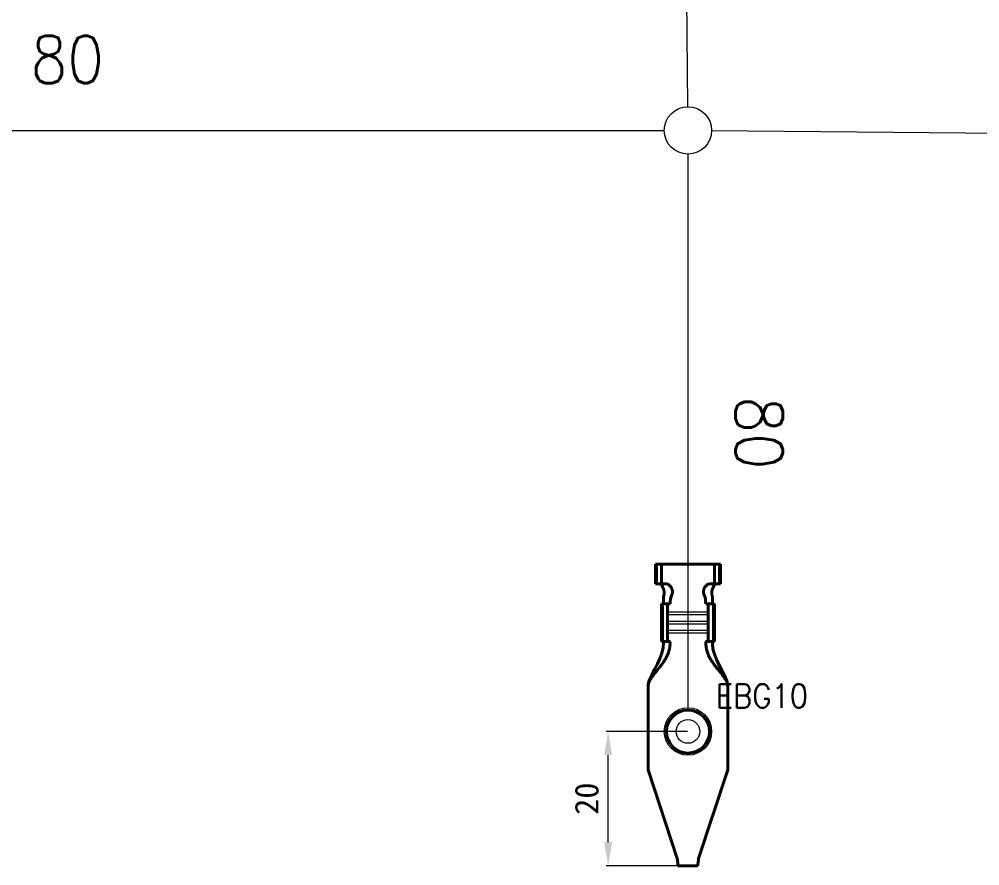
# Model space of a CAD drawing. Header units: inches. Extents: x 47316 to 59086, y 3141 to 11743.
# Drawn here: x 53632 to 53733.3, y 9962.4 to 10051.8 of the extents above; entities that cross this region are included whole.
import ezdxf

# ---------------------------------------------------------------- set-up
doc = ezdxf.new("R2010")
doc.units = ezdxf.units.IN
doc.header["$MEASUREMENT"] = 0
doc.layers.add('标注线', color=3, linetype='Continuous', lineweight=20)
doc.layers.add('轮廓线', color=7, linetype='Continuous', lineweight=40)
doc.styles.get("Standard").update_dxf_attribs({"font": ''})
doc.styles.get('Standard').set_extended_font_data('SimSun')
doc.linetypes.add('_VH_FELT_TAPE', pattern='A,0.4,-0.7,["FELT",Standard,S=0.3,R=0,X=-0.5,Y=-0.15],-0.7', length=1.8)
doc.linetypes.add('_VH_SPACE_TAPE_1', pattern='A,0.0001,[17,VeSys.shx,S=0.1,R=0,X=0,Y=0],-0.4,[17,VeSys.shx,S=0.1,R=0,X=0,Y=0],-0.4,[17,VeSys.shx,S=0.1,R=0,X=0,Y=0],-0.4,[18,VeSys.shx,S=0.1,R=0,X=0,Y=0],-0.5,[18,VeSys.shx,S=0.1,R=180,X=0.1,Y=0],-0.1,[17,VeSys.shx,S=0.1,R=0,X=0,Y=0],-0.4,[17,VeSys.shx,S=0.1,R=0,X=0,Y=0],-0.4,[17,VeSys.shx,S=0.1,R=0,X=0,Y=0],-0.4', length=3.0001)
doc.linetypes.add('_VH_UNTAPED', pattern='A,0.0001,[17,VeSys.shx,S=0.1,R=0,X=0,Y=0],-0.4', length=0.4001)

# ---------------------------------------------------------------- blocks, each defined once
blk = doc.blocks.new('YNDP')
at = {"layer": '标注线', "color": 0}
for p, q in [((-2.1, 7.31), (2.1, 7.31)), ((-2.1, 7.31), (-2.1, 7.03)), ((2.1, 7.31), (2.1, 7.03)), ((-2.1, 7.03), (2.1, 7.03)), ((-2.1, 6.34), (2.1, 6.34)), ((-2.1, 6.06), (-2.1, 6.34)), ((2.1, 6.06), (2.1, 6.34)), ((-2.1, 6.06), (2.1, 6.06)), ((-2.1, 5.36), (2.1, 5.36)), ((-2.1, 5.08), (-2.1, 5.36)), ((-2.1, 5.08), (2.1, 5.08)), ((2.1, 5.08), (2.1, 5.36))]:
    blk.add_line(p, q, dxfattribs=at)
at = {"layer": '轮廓线', "color": 0, "linetype": 'Continuous'}
for p, q in [((-1.05, 31.85), (1.05, 31.85)), ((-1.05, 31.85), (-1.05, 31.62)), ((1.05, 31.85), (1.05, 31.62)), ((-1.12, 31.08), (-4.19, 21.73)), ((1.12, 31.08), (4.19, 21.73)), ((-4.2, 21.67), (-4.2, 12.86)), ((4.2, 21.67), (4.2, 12.86)), ((-2.8, 4.2), (-2.8, 8.19)), ((-1.93, 8.19), (-2.79, 8.19)), ((-2.59, 8.23), (-2.59, 8.19)), ((1.93, 8.19), (2.79, 8.19)), ((2.61, 8.81), (2.59, 8.3)), ((2.8, 4.2), (2.8, 8.19)), ((-2.68, 4.76), (-2.68, 7.63)), ((-2.15, 7.63), (-2.15, 4.76)), ((2.15, 7.63), (2.15, 4.76)), ((2.68, 4.76), (2.68, 7.63)), ((-1.88, 4.2), (-2.79, 4.2)), ((1.88, 4.2), (2.79, 4.2)), ((-3.42, 2.1), (-3.42, 0)), ((-2.21, 2.1), (-3.42, 2.1)), ((2.21, 2.1), (3.42, 2.1)), ((3.42, 2.1), (3.42, 0)), ((-3.33, 1.54), (-3.33, 0.56)), ((-2.8, 0.56), (-2.8, 1.54)), ((2.8, 0.56), (2.8, 1.54)), ((3.33, 1.54), (3.33, 0.56)), ((3.42, 0), (-3.42, 0))]:
    blk.add_line(p, q, dxfattribs=at)
for points in [[(-4.1, 12.34), (-3.84, 11.76), (-3.57, 11.21), (-3.29, 10.67), (-3.04, 10.15), (-2.83, 9.63), (-2.67, 9.1), (-2.59, 8.55)], [(4.1, 12.34), (3.82, 11.71), (3.52, 11.11), (3.22, 10.53), (2.96, 9.97), (2.75, 9.39), (2.61, 8.81)], [(2.59, 8.3), (2.6, 8.23), (2.62, 8.19)]]:
    blk.add_lwpolyline(points, dxfattribs=at)
blk.add_circle((0, 17.68), 2.27, dxfattribs=at)
for centre, radius, start, end in [((-3.99, 21.67), 0.21, 161.8436, 180), ((3.99, 21.67), 0.21, 0, 18.1564), ((-2.73, 12.98), 1.47, 179.9769, 194.856), ((-2.78, 12.86), 1.42, 179.9988, 190.6859), ((-2.82, 12.86), 1.38, 190.6602, 202.0987), ((-2.83, 12.95), 1.37, 194.867, 203.4682), ((-2.88, 12.93), 1.32, 203.5201, 211.9337), ((2.88, 12.93), 1.31, 328.0524, 336.542), ((2.84, 12.95), 1.36, 336.545, 345.167), ((2.82, 12.86), 1.38, 337.9012, 349.3399), ((2.73, 12.98), 1.47, 345.1441, 0.0231), ((2.78, 12.86), 1.42, 349.3141, 0.0012)]:
    blk.add_arc(centre, radius, start, end, dxfattribs=at)
for centre, ratio, start_param, end_param in [((-2.79, 7.63), 0.19732, -4.712389, -3.141593), ((2.79, 7.63), 0.19732, -3.141593, -1.570796), ((-2.79, 4.76), 0.19732, 0, 1.570796), ((2.79, 4.76), 0.19732, -1.570796, 0), ((-3.4, 1.54), 0.133102, -4.712389, -3.141593), ((3.4, 1.54), 0.133102, -3.141593, -1.570796), ((-3.4, 0.56), 0.133102, 0, 1.570796), ((3.4, 0.56), 0.133102, -1.570796, 0)]:
    blk.add_ellipse(centre, major_axis=(0, -0.56), ratio=ratio, start_param=start_param, end_param=end_param, dxfattribs=at)
for points, knots in [([(-1.12, 31.08), (-1.12, 31.13), (-1.11, 31.23), (-1.09, 31.37), (-1.07, 31.5), (-1.06, 31.59), (-1.05, 31.62)], [0, 0, 0, 0, 0.275349, 0.54044, 0.785059, 1, 1, 1, 1]), ([(1.12, 31.08), (1.12, 31.13), (1.11, 31.23), (1.09, 31.37), (1.07, 31.5), (1.06, 31.59), (1.05, 31.62)], [0, 0, 0, 0, 0.275349, 0.54044, 0.785059, 1, 1, 1, 1]), ([(-3.99, 12.24), (-3.96, 12.18), (-3.88, 12.06), (-3.76, 11.88), (-3.63, 11.71), (-3.49, 11.53), (-3.38, 11.38), (-3.28, 11.26), (-3.18, 11.13), (-3.08, 11.01), (-2.97, 10.88), (-2.89, 10.77), (-2.81, 10.67), (-2.71, 10.53), (-2.6, 10.38), (-2.5, 10.23), (-2.42, 10.11), (-2.35, 9.98), (-2.28, 9.85), (-2.21, 9.72), (-2.13, 9.54), (-2.06, 9.35), (-2, 9.15), (-1.96, 9), (-1.93, 8.85), (-1.92, 8.75), (-1.91, 8.7)], [0, 0, 0, 0, 0.050147, 0.101268, 0.15366, 0.207551, 0.263037, 0.291397, 0.320187, 0.379163, 0.409405, 0.44019, 0.471533, 0.503437, 0.568955, 0.6026, 0.636828, 0.671601, 0.70688, 0.742606, 0.778723, 0.851854, 0.888752, 0.925778, 0.962868, 1, 1, 1, 1]), ([(3.99, 12.24), (3.96, 12.18), (3.88, 12.06), (3.76, 11.88), (3.63, 11.71), (3.49, 11.53), (3.38, 11.38), (3.28, 11.26), (3.18, 11.13), (3.08, 11.01), (2.97, 10.88), (2.89, 10.77), (2.81, 10.67), (2.71, 10.53), (2.6, 10.38), (2.5, 10.23), (2.42, 10.11), (2.35, 9.98), (2.28, 9.85), (2.21, 9.72), (2.13, 9.54), (2.06, 9.35), (2, 9.15), (1.96, 9), (1.93, 8.85), (1.92, 8.75), (1.91, 8.7)], [0, 0, 0, 0, 0.050147, 0.101268, 0.15366, 0.207551, 0.263037, 0.291397, 0.320187, 0.379163, 0.409405, 0.44019, 0.471533, 0.503437, 0.568955, 0.6026, 0.636828, 0.671601, 0.70688, 0.742606, 0.778723, 0.851854, 0.888752, 0.925778, 0.962868, 1, 1, 1, 1]), ([(-2.59, 8.23), (-2.59, 8.23), (-2.59, 8.25), (-2.59, 8.28), (-2.59, 8.31), (-2.59, 8.35), (-2.58, 8.39), (-2.58, 8.46), (-2.58, 8.51), (-2.59, 8.55)], [0, 0, 0, 0, 0.070978, 0.159185, 0.264069, 0.384693, 0.519957, 0.668708, 1, 1, 1, 1]), ([(-2.58, 8.19), (-2.58, 8.19), (-2.58, 8.19), (-2.58, 8.19), (-2.59, 8.2), (-2.59, 8.2), (-2.59, 8.2), (-2.59, 8.21), (-2.59, 8.22), (-2.59, 8.22), (-2.59, 8.23)], [0, 0, 0, 0, 0.063583, 0.13143, 0.214486, 0.319093, 0.448523, 0.604543, 0.788198, 1, 1, 1, 1]), ([(-2.11, 8.19), (-2.11, 8.19), (-2.11, 8.19), (-2.11, 8.19), (-2.12, 8.18), (-2.12, 8.18), (-2.12, 8.17), (-2.12, 8.17), (-2.13, 8.16), (-2.13, 8.14), (-2.13, 8.12), (-2.14, 8.09), (-2.14, 8.06), (-2.14, 8.01), (-2.15, 7.94), (-2.15, 7.84), (-2.15, 7.74), (-2.15, 7.67), (-2.15, 7.63)], [0, 0, 0, 0, 0.004027, 0.009289, 0.016377, 0.025518, 0.036801, 0.050263, 0.065914, 0.083752, 0.125893, 0.176287, 0.234438, 0.299837, 0.450022, 0.621303, 0.807366, 1, 1, 1, 1]), ([(-1.89, 8.33), (-1.89, 8.32), (-1.9, 8.3), (-1.9, 8.27), (-1.9, 8.25), (-1.91, 8.23), (-1.91, 8.22), (-1.91, 8.21), (-1.92, 8.2), (-1.92, 8.2), (-1.92, 8.2), (-1.92, 8.19), (-1.92, 8.19), (-1.93, 8.19), (-1.93, 8.19)], [0, 0, 0, 0, 0.218442, 0.41158, 0.578176, 0.717068, 0.77583, 0.827442, 0.871971, 0.909537, 0.940372, 0.964928, 0.984146, 1, 1, 1, 1]), ([(-1.91, 8.7), (-1.91, 8.66), (-1.9, 8.6), (-1.89, 8.5), (-1.89, 8.42), (-1.89, 8.37), (-1.89, 8.34), (-1.89, 8.33)], [0, 0, 0, 0, 0.28921, 0.557756, 0.797041, 0.903477, 1, 1, 1, 1]), ([(1.89, 8.33), (1.89, 8.34), (1.89, 8.37), (1.89, 8.42), (1.89, 8.5), (1.9, 8.6), (1.91, 8.66), (1.91, 8.7)], [0, 0, 0, 0, 0.09654, 0.20301, 0.442326, 0.710821, 1, 1, 1, 1]), ([(1.93, 8.19), (1.93, 8.19), (1.92, 8.19), (1.92, 8.19), (1.92, 8.2), (1.92, 8.2), (1.92, 8.2), (1.91, 8.21), (1.91, 8.22), (1.91, 8.23), (1.9, 8.25), (1.9, 8.27), (1.9, 8.3), (1.89, 8.32), (1.89, 8.33)], [0, 0, 0, 0, 0.015854, 0.035072, 0.059628, 0.090464, 0.128031, 0.17256, 0.224172, 0.282933, 0.421824, 0.58842, 0.781558, 1, 1, 1, 1]), ([(2.15, 7.63), (2.15, 7.67), (2.15, 7.74), (2.15, 7.84), (2.15, 7.94), (2.14, 8.01), (2.14, 8.06), (2.14, 8.09), (2.13, 8.12), (2.13, 8.14), (2.13, 8.16), (2.12, 8.17), (2.12, 8.17), (2.12, 8.18), (2.12, 8.18), (2.11, 8.19), (2.11, 8.19), (2.11, 8.19), (2.11, 8.19)], [0, 0, 0, 0, 0.192634, 0.378697, 0.549978, 0.700163, 0.765562, 0.823713, 0.874107, 0.916248, 0.934086, 0.949737, 0.963199, 0.974482, 0.983623, 0.990711, 0.995973, 1, 1, 1, 1]), ([(-2.56, 3.36), (-2.57, 3.43), (-2.58, 3.53), (-2.58, 3.66), (-2.58, 3.77), (-2.58, 3.87), (-2.58, 3.98), (-2.58, 4.09), (-2.58, 4.16), (-2.58, 4.2)], [0, 0, 0, 0, 0.240029, 0.362533, 0.486637, 0.612415, 0.739889, 0.869056, 1, 1, 1, 1]), ([(-2.15, 4.76), (-2.15, 4.72), (-2.15, 4.65), (-2.15, 4.55), (-2.15, 4.45), (-2.14, 4.38), (-2.14, 4.33), (-2.14, 4.3), (-2.13, 4.27), (-2.13, 4.25), (-2.13, 4.23), (-2.12, 4.22), (-2.12, 4.22), (-2.12, 4.21), (-2.12, 4.21), (-2.11, 4.2), (-2.11, 4.2), (-2.11, 4.2), (-2.11, 4.2)], [0, 0, 0, 0, 0.192634, 0.378697, 0.549978, 0.700163, 0.765562, 0.823713, 0.874107, 0.916248, 0.934086, 0.949737, 0.963199, 0.974482, 0.983623, 0.990711, 0.995973, 1, 1, 1, 1]), ([(-1.88, 4.2), (-1.88, 4.13), (-1.87, 4.02), (-1.86, 3.87), (-1.85, 3.73), (-1.83, 3.59), (-1.79, 3.46), (-1.77, 3.39), (-1.75, 3.36)], [0, 0, 0, 0, 0.260021, 0.387215, 0.512609, 0.758429, 0.879572, 1, 1, 1, 1]), ([(1.75, 3.36), (1.77, 3.39), (1.79, 3.46), (1.83, 3.59), (1.85, 3.73), (1.86, 3.87), (1.87, 4.02), (1.88, 4.13), (1.88, 4.2)], [0, 0, 0, 0, 0.120428, 0.241571, 0.48739, 0.612785, 0.739979, 1, 1, 1, 1]), ([(2.11, 4.2), (2.11, 4.2), (2.11, 4.2), (2.11, 4.2), (2.12, 4.21), (2.12, 4.21), (2.12, 4.22), (2.12, 4.22), (2.13, 4.23), (2.13, 4.25), (2.13, 4.27), (2.14, 4.3), (2.14, 4.33), (2.14, 4.38), (2.15, 4.45), (2.15, 4.55), (2.15, 4.65), (2.15, 4.72), (2.15, 4.76)], [0, 0, 0, 0, 0.004027, 0.009289, 0.016377, 0.025518, 0.036801, 0.050263, 0.065914, 0.083752, 0.125893, 0.176287, 0.234438, 0.299837, 0.450022, 0.621303, 0.807366, 1, 1, 1, 1]), ([(2.58, 4.2), (2.58, 4.16), (2.58, 4.09), (2.58, 3.98), (2.58, 3.87), (2.58, 3.77), (2.58, 3.66), (2.58, 3.53), (2.57, 3.43), (2.56, 3.36)], [0, 0, 0, 0, 0.130944, 0.260111, 0.387585, 0.513363, 0.637467, 0.759971, 1, 1, 1, 1]), ([(-2.89, 2.13), (-2.87, 2.14), (-2.85, 2.17), (-2.8, 2.21), (-2.76, 2.26), (-2.72, 2.33), (-2.68, 2.4), (-2.64, 2.48), (-2.61, 2.56), (-2.56, 2.69), (-2.53, 2.85), (-2.51, 3.01), (-2.51, 3.13), (-2.52, 3.22), (-2.54, 3.29), (-2.55, 3.34), (-2.56, 3.36)], [0, 0, 0, 0, 0.038866, 0.08397, 0.135113, 0.191855, 0.253649, 0.319879, 0.389842, 0.462725, 0.612921, 0.759984, 0.828629, 0.892177, 0.949572, 1, 1, 1, 1]), ([(-1.75, 3.36), (-1.74, 3.34), (-1.71, 3.28), (-1.68, 3.19), (-1.65, 3.09), (-1.64, 3), (-1.64, 2.93), (-1.64, 2.87), (-1.65, 2.81), (-1.66, 2.73), (-1.69, 2.64), (-1.73, 2.53), (-1.79, 2.44), (-1.85, 2.36), (-1.91, 2.28), (-1.98, 2.22), (-2.03, 2.18), (-2.07, 2.15), (-2.1, 2.13), (-2.13, 2.12), (-2.17, 2.1), (-2.2, 2.1), (-2.21, 2.1)], [0, 0, 0, 0, 0.055022, 0.116995, 0.185083, 0.258201, 0.296181, 0.334778, 0.373698, 0.412652, 0.489659, 0.564292, 0.635623, 0.703071, 0.76613, 0.824277, 0.876958, 0.901113, 0.923761, 0.944907, 0.964596, 1, 1, 1, 1]), ([(2.21, 2.1), (2.2, 2.1), (2.17, 2.1), (2.13, 2.12), (2.1, 2.13), (2.07, 2.15), (2.03, 2.18), (1.98, 2.22), (1.91, 2.28), (1.85, 2.36), (1.79, 2.44), (1.73, 2.53), (1.69, 2.64), (1.65, 2.75), (1.64, 2.87), (1.64, 2.98), (1.65, 3.09), (1.68, 3.19), (1.71, 3.28), (1.74, 3.34), (1.75, 3.36)], [0, 0, 0, 0, 0.035416, 0.055113, 0.076262, 0.09891, 0.123064, 0.175742, 0.233887, 0.296955, 0.364416, 0.435763, 0.510406, 0.587414, 0.665244, 0.741782, 0.814902, 0.882994, 0.944969, 1, 1, 1, 1]), ([(2.56, 3.36), (2.55, 3.34), (2.54, 3.3), (2.53, 3.23), (2.52, 3.16), (2.51, 3.05), (2.52, 2.9), (2.55, 2.73), (2.6, 2.59), (2.64, 2.48), (2.68, 2.41), (2.71, 2.34), (2.75, 2.28), (2.79, 2.23), (2.81, 2.2), (2.83, 2.19)], [0, 0, 0, 0, 0.048288, 0.102718, 0.16266, 0.227338, 0.366788, 0.511961, 0.653827, 0.721303, 0.78555, 0.846014, 0.902199, 0.953655, 1, 1, 1, 1]), ([(-2.97, 2.1), (-2.96, 2.1), (-2.95, 2.1), (-2.93, 2.11), (-2.91, 2.12), (-2.9, 2.13), (-2.89, 2.13)], [0, 0, 0, 0, 0.217658, 0.453857, 0.713604, 1, 1, 1, 1]), ([(-2.74, 2.1), (-2.74, 2.1), (-2.74, 2.1), (-2.75, 2.1), (-2.75, 2.09), (-2.75, 2.09), (-2.76, 2.08), (-2.76, 2.08), (-2.76, 2.07), (-2.77, 2.05), (-2.77, 2.03), (-2.78, 2), (-2.78, 1.97), (-2.79, 1.93), (-2.79, 1.89), (-2.8, 1.83), (-2.8, 1.75), (-2.8, 1.65), (-2.8, 1.58), (-2.8, 1.54)], [0, 0, 0, 0, 0.005642, 0.012205, 0.020275, 0.030156, 0.042002, 0.05589, 0.071859, 0.089925, 0.132301, 0.1827, 0.240671, 0.305736, 0.377363, 0.454882, 0.624746, 0.809143, 1, 1, 1, 1]), ([(2.8, 1.54), (2.8, 1.58), (2.8, 1.65), (2.8, 1.75), (2.8, 1.83), (2.79, 1.89), (2.79, 1.93), (2.78, 1.97), (2.78, 2), (2.77, 2.03), (2.77, 2.05), (2.76, 2.07), (2.76, 2.08), (2.76, 2.08), (2.75, 2.09), (2.75, 2.09), (2.75, 2.1), (2.74, 2.1), (2.74, 2.1), (2.74, 2.1)], [0, 0, 0, 0, 0.190857, 0.375254, 0.545118, 0.622637, 0.694264, 0.759329, 0.8173, 0.867699, 0.910075, 0.928141, 0.94411, 0.957998, 0.969844, 0.979725, 0.987795, 0.994358, 1, 1, 1, 1]), ([(2.83, 2.19), (2.84, 2.17), (2.86, 2.15), (2.89, 2.13), (2.9, 2.12)], [0, 0, 0, 0, 0.537008, 1, 1, 1, 1]), ([(2.9, 2.12), (2.91, 2.12), (2.92, 2.11), (2.94, 2.1), (2.96, 2.1), (2.97, 2.1)], [0, 0, 0, 0, 0.280397, 0.659814, 1, 1, 1, 1]), ([(-2.8, 0.56), (-2.8, 0.52), (-2.8, 0.45), (-2.8, 0.35), (-2.8, 0.27), (-2.79, 0.21), (-2.79, 0.17), (-2.78, 0.13), (-2.78, 0.1), (-2.77, 0.07), (-2.77, 0.05), (-2.76, 0.03), (-2.76, 0.02), (-2.76, 0.02), (-2.75, 0.01), (-2.75, 0.01), (-2.75, 0), (-2.74, 0), (-2.74, 0), (-2.74, 0)], [0, 0, 0, 0, 0.190857, 0.375254, 0.545118, 0.622637, 0.694264, 0.759329, 0.8173, 0.867699, 0.910075, 0.928141, 0.94411, 0.957998, 0.969844, 0.979725, 0.987795, 0.994358, 1, 1, 1, 1]), ([(2.74, 0), (2.74, 0), (2.74, 0), (2.75, 0), (2.75, 0.01), (2.75, 0.01), (2.76, 0.02), (2.76, 0.02), (2.76, 0.03), (2.77, 0.05), (2.77, 0.07), (2.78, 0.1), (2.78, 0.13), (2.79, 0.17), (2.79, 0.21), (2.8, 0.27), (2.8, 0.35), (2.8, 0.45), (2.8, 0.52), (2.8, 0.56)], [0, 0, 0, 0, 0.005642, 0.012205, 0.020275, 0.030156, 0.042002, 0.05589, 0.071859, 0.089925, 0.132301, 0.1827, 0.240671, 0.305736, 0.377363, 0.454882, 0.624746, 0.809143, 1, 1, 1, 1])]:
    blk.add_open_spline(points, degree=3, knots=knots, dxfattribs=at)

msp = doc.modelspace()

# ---------------------------------------------------------------- linework, layer by layer
at = {"color": 0, "linetype": '_VH_FELT_TAPE', "lineweight": 15, "ltscale": 5}
for p, q in [((53702.52, 10042.55), (53702.22, 10082.93)), ((53573.68, 10040.05), (53700.04, 10040.05))]:
    msp.add_line(p, q, dxfattribs=at)
at = {"color": 0, "linetype": '_VH_UNTAPED', "lineweight": 15, "ltscale": 5}
msp.add_line((53771.17, 10039.42), (53705.04, 10040.02), dxfattribs=at)
at = {"color": 0, "linetype": '_VH_SPACE_TAPE_1', "lineweight": 15, "ltscale": 5}
msp.add_line((53702.54, 10037.55), (53702.54, 9979.11), dxfattribs=at)
at = {"color": 0, "lineweight": 15}
for p, q in [((53702.48, 9976.61), (53693.92, 9976.61)), ((53702.48, 9962.43), (53693.92, 9962.43))]:
    msp.add_line(p, q, dxfattribs=at)
at = {"color": 7, "lineweight": 15}
msp.add_line((53694.12, 9964.93), (53694.12, 9974.11), dxfattribs=at)
at = {"color": 0, "linetype": 'Continuous', "lineweight": 15}
for centre, radius in [((53702.54, 10040.05), 2.5), ((53702.54, 9976.61), 2.5), ((53702.54, 9976.61), 1.25)]:
    msp.add_circle(centre, radius, dxfattribs=at)
at = {"color": 7, "lineweight": -3}
for points in [[(53693.7, 9974.11), (53694.54, 9974.11), (53694.12, 9976.61)], [(53693.7, 9964.93), (53694.54, 9964.93), (53694.12, 9962.43)]]:
    msp.add_solid(points, dxfattribs=at)

# ---------------------------------------------------------------- block references
at = {"color": 0, "lineweight": 15, "rotation": 180}
msp.add_blockref('YNDP', (53702.54, 9994.28), dxfattribs=at)

# ---------------------------------------------------------------- texts
at = {"color": 7, "linetype": '_VH_FELT_TAPE', "lineweight": 18, "ltscale": 5, "insert": (53633.21, 10050.05), "char_height": 5, "width": 8.5714, "attachment_point": 1}
msp.add_mtext('\\Fromans.shx;\\W0.9000000000;\\T1.0000000000;\\o\\l80', dxfattribs=at)
at = {"color": 7, "linetype": '_VH_SPACE_TAPE_1', "lineweight": 18, "ltscale": 5, "insert": (53712.54, 10011.97), "char_height": 5, "width": 8.5714, "attachment_point": 1, "rotation": 270}
msp.add_mtext('\\Fromans.shx;\\W0.9000000000;\\T1.0000000000;\\o\\l80', dxfattribs=at)
at = {"color": 21, "linetype": 'Continuous', "lineweight": 15, "insert": (53705.47, 9981.61), "char_height": 2.5, "width": 10.8214, "attachment_point": 1}
msp.add_mtext('\\Fromans.shx;\\W0.9000000000;\\T1.0000000000;\\o\\lEBG10', dxfattribs=at)
at = {"color": 7, "lineweight": 15, "insert": (53691.87, 9969.52), "char_height": 2.5, "attachment_point": 5, "rotation": 90}
msp.add_mtext('\\A1;20', dxfattribs=at)

doc.saveas('drawing.dxf')
